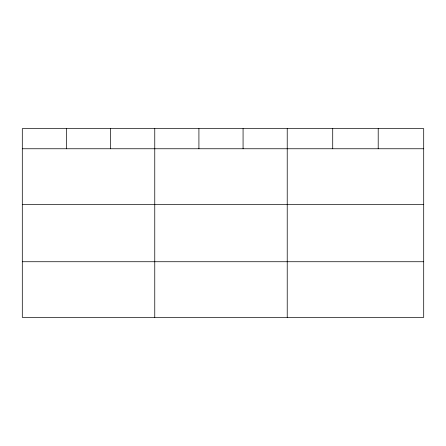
<?xml version="1.0" encoding="UTF-8"?>
<svg xmlns="http://www.w3.org/2000/svg" width="446" height="446" viewBox="0 0 446 446"><rect width="100%" height="100%" fill="white"/><g stroke="black" fill="none" stroke-linecap="round" stroke-linejoin="round"><path stroke-width="0.67" d="M423.7 204.396L423.7 128.632L22.3 128.632L22.3 317.368L423.7 317.368L423.7 204.396L22.3 204.396M22.3 148.758L423.7 148.758M22.3 261.73L423.7 261.73M378.208 128.632L378.208 148.758M332.716 128.632L332.716 148.758M287.224 128.632L287.224 317.368M243.07 128.632L243.07 148.758M198.916 128.632L198.916 148.758M154.762 128.632L154.762 317.368M110.608 128.632L110.608 148.758M66.454 128.632L66.454 148.758"/></g></svg>
